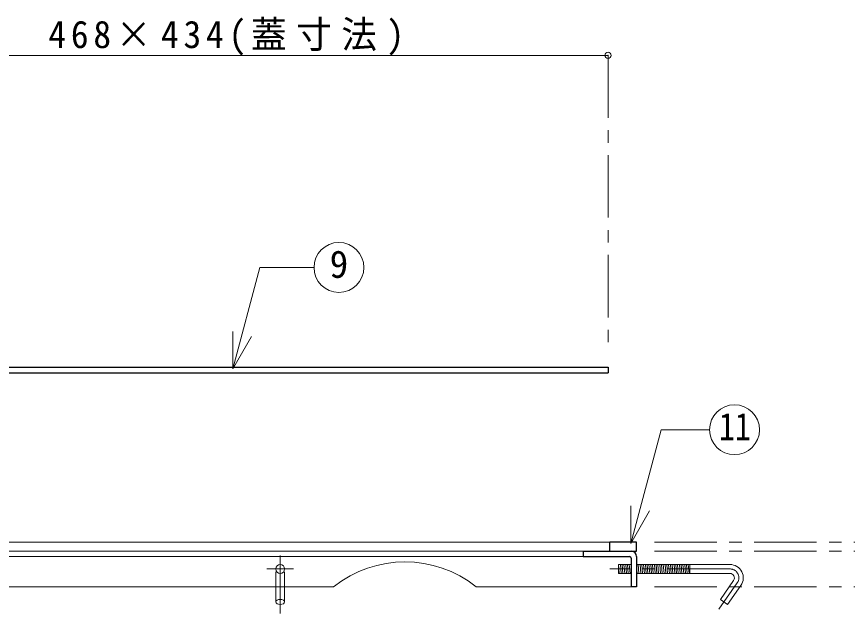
# Model space of a CAD drawing. Units: millimetres at full size, sheet at 1:7; details may follow other scales. Extents: x -1472 to 1363, y -987 to 980.
# Drawn here: x -69.4 to 396.8, y -198.5 to 136.4 of the extents above; entities that cross this region are included whole.
import ezdxf
from ezdxf.enums import TextEntityAlignment as Align

# ---------------------------------------------------------------- set-up
doc = ezdxf.new("R2010")
doc.units = ezdxf.units.MM
doc.header["$LTSCALE"] = 7
doc.header["$PDMODE"] = 32
doc.header["$PDSIZE"] = 3.5
doc.linetypes.add('CHAIN1', pattern=[8, 5, -1, 1, -1])
doc.linetypes.add('DASHED1', pattern=[1.8, 1.2, -0.6])
doc.layers.add('0-4____5', color=4, linetype='Continuous', lineweight=9)
doc.styles.add('ＭＳ ゴシック', font='')
doc.styles.get('ＭＳ ゴシック').set_extended_font_data('MS Gothic')

msp = doc.modelspace()

# ---------------------------------------------------------------- linework, layer by layer
at = {"layer": '0-4____5'}
for p, q in [((-171.501, 114.62), (262.499, 114.62)), ((263.499, -158.58), (-606.501, -158.58)), ((268.397, -171.08), (268.806, -176.08)), ((269.401, -171.08), (269.809, -176.08)), ((270.404, -171.08), (270.812, -176.08)), ((271.407, -171.08), (271.816, -176.08)), ((272.411, -171.08), (272.819, -176.08)), ((273.414, -171.08), (273.822, -176.08)), ((274.417, -171.08), (274.826, -176.08)), ((275.421, -171.08), (275.499, -172.035)), ((278.499, -171.913), (278.839, -176.08)), ((279.434, -171.08), (279.842, -176.08)), ((280.437, -171.08), (280.846, -176.08)), ((281.441, -171.08), (281.849, -176.08)), ((282.444, -171.08), (282.852, -176.08)), ((283.447, -171.08), (283.856, -176.08)), ((284.451, -171.08), (284.859, -176.08)), ((285.454, -171.08), (285.862, -176.08)), ((286.457, -171.08), (286.866, -176.08)), ((287.461, -171.08), (287.869, -176.08)), ((288.464, -171.08), (288.872, -176.08)), ((289.467, -171.08), (289.876, -176.08)), ((290.471, -171.08), (290.879, -176.08)), ((291.474, -171.08), (291.882, -176.08)), ((292.477, -171.08), (292.886, -176.08)), ((293.481, -171.08), (293.889, -176.08)), ((294.484, -171.08), (294.892, -176.08)), ((295.487, -171.08), (295.896, -176.08)), ((296.491, -171.08), (296.899, -176.08)), ((297.494, -171.08), (297.902, -176.08)), ((298.497, -171.08), (298.906, -176.08)), ((299.501, -171.08), (299.909, -176.08)), ((300.504, -171.08), (300.912, -176.08)), ((301.507, -171.08), (301.916, -176.08)), ((302.511, -171.08), (302.919, -176.08)), ((303.514, -171.08), (303.922, -176.08)), ((304.517, -171.08), (304.926, -176.08)), ((305.521, -171.08), (305.929, -176.08)), ((306.524, -171.08), (306.932, -176.08)), ((307.527, -171.08), (307.936, -176.08)), ((308.397, -176.08), (308.397, -171.08)), ((108.499, -183.58), (-618.501, -183.58)), ((75.999, -183.58), (75.999, -192.078)), ((80.999, -183.58), (80.999, -192.078)), ((275.499, -183.58), (188.499, -183.58))]:
    msp.add_line(p, q, dxfattribs=at)
at = {"layer": '0-4____5', "linetype": 'CHAIN1'}
for p, q in [((262.499, 114.62), (262.499, -50.38)), ((288.499, -158.58), (453.499, -158.58)), ((78.499, -166.08), (78.499, -198.512)), ((288.499, -163.58), (453.499, -163.58)), ((85.999, -173.58), (70.999, -173.58)), ((330.894, -173.58), (263.397, -173.58)), ((334.989, -181.448), (324.679, -196.173)), ((288.499, -183.58), (453.499, -183.58))]:
    msp.add_line(p, q, dxfattribs=at)
at = {"layer": '0-4____5', "color": 7, "lineweight": 18}
for p, q in [((51.904, -61.273), (51.904, -40.273)), ((51.904, -61.273), (62.404, -43.087)), ((275.28, -159.209), (275.28, -138.209)), ((275.28, -159.209), (285.78, -141.022)), ((-591.501, -163.58), (248.499, -163.58)), ((-591.501, -166.58), (248.499, -166.58)), ((268.397, -176.08), (268.397, -171.08)), ((275.499, -171.08), (268.397, -171.08)), ((330.894, -171.08), (278.499, -171.08)), ((275.499, -176.08), (268.397, -176.08)), ((330.894, -176.08), (278.499, -176.08)), ((337.037, -182.882), (329.594, -193.512))]:
    msp.add_line(p, q, dxfattribs=at)
at = {"layer": '0-4____5', "color": 5, "lineweight": 25}
for p, q in [((-171.501, -60.38), (262.499, -60.38)), ((262.499, -60.38), (262.499, -63.58)), ((-184.001, -63.58), (262.499, -63.58)), ((278.499, -158.58), (263.499, -158.58)), ((263.499, -163.58), (263.499, -158.58)), ((278.499, -163.58), (278.499, -158.58)), ((248.499, -163.58), (278.499, -163.58)), ((248.499, -163.58), (248.499, -166.58)), ((248.499, -166.58), (274.499, -166.58)), ((275.499, -167.58), (275.499, -183.58)), ((278.499, -166.58), (278.499, -183.58)), ((278.499, -183.58), (275.499, -183.58))]:
    msp.add_line(p, q, dxfattribs=at)
at = {"layer": '0-4____5', "linetype": 'DASHED1'}
for p, q in [((75.999, -183.58), (75.999, -173.58)), ((80.999, -183.58), (80.999, -173.58))]:
    msp.add_line(p, q, dxfattribs=at)
at = {"layer": '0-4____5', "color": 7, "lineweight": 18}
for points in [[(51.904, -61.273), (67.156, -4.354), (97.475, -4.354)], [(275.28, -159.209), (292.368, -95.437), (319.509, -95.437)], [(332.942, -180.014), (325.499, -190.644), (329.594, -193.512)]]:
    msp.add_lwpolyline(points, dxfattribs=at)
for centre in [(111.475, -4.354), (333.509, -95.437)]:
    msp.add_circle(centre, 14, dxfattribs=at)
at = {"layer": '0-4____5'}
msp.add_circle((78.499, -173.58), 2.5, dxfattribs=at)
at = {"layer": '0-4____5', "color": 5, "lineweight": 25}
for centre, radius in [((274.499, -167.58), 1), ((275.499, -166.58), 3)]:
    msp.add_arc(centre, radius, 0, 90, dxfattribs=at)
at = {"layer": '0-4____5'}
msp.add_arc((148.499, -233.723), 64.143, 51.41991, 128.58009, dxfattribs=at)
at = {"layer": '0-4____5', "color": 7, "lineweight": 18}
for radius in [7.5, 2.5]:
    msp.add_arc((330.894, -178.58), radius, 325, 90, dxfattribs=at)
at = {"layer": '0-4____5', "linetype": 'CHAIN1'}
msp.add_arc((330.894, -178.58), 5, 325, 90, dxfattribs=at)
at = {"layer": '0-4____5'}
msp.add_ellipse((78.499, -192.068), major_axis=(2.5, 0), ratio=0.57, dxfattribs=at)
msp.add_point((262.499, 114.62), dxfattribs=at)

# ---------------------------------------------------------------- texts
at = {"layer": '0-4____5', "color": 7, "style": 'ＭＳ ゴシック'}
msp.add_text('9', height=15.4, dxfattribs=at).set_placement((106.225, -14.854), align=Align.BOTTOM_LEFT)
at = {"layer": '0-4____5', "color": 7, "style": 'ＭＳ ゴシック', "width": 0.85}
msp.add_text('11', height=15.4, dxfattribs=at).set_placement((324.759, -105.937), align=Align.BOTTOM_LEFT)
at = {"layer": '0-4____5', "color": 7, "insert": (-51.626, 114.62), "char_height": 15.4, "attachment_point": 7, "style": 'ＭＳ ゴシック'}
msp.add_mtext('\\T1.27;\\W0.95;468×434(蓋寸法)', dxfattribs=at)

doc.saveas('drawing.dxf')
